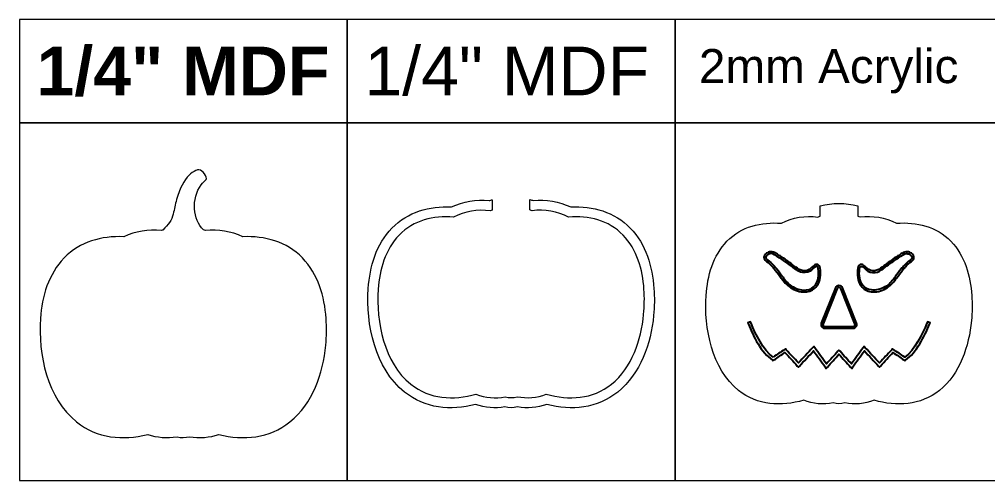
# Model space of a CAD drawing. Header units: millimetres. Extents: x -1046 to 698, y 452 to 943.
# Drawn here: x -1046 to -16, y 452 to 943 of the extents above; entities that cross this region are included whole.
import ezdxf

# ---------------------------------------------------------------- set-up
doc = ezdxf.new("R2010")
doc.units = ezdxf.units.MM
doc.header["$MEASUREMENT"] = 0
doc.layers.add('Camada 1', color=7, linetype='Continuous')
doc.styles.add('0', font='arialbd.ttf', dxfattribs={"height": 1})
doc.styles.add('1', font='Arial', dxfattribs={"height": 1})
doc.styles.add('4', font='Arial', dxfattribs={"height": 1})

msp = doc.modelspace()

# ---------------------------------------------------------------- linework, layer by layer
at = {"layer": 'Camada 1', "color": 142, "lineweight": 20}
for points in [[(-1046.4804, 833.12), (-697.6536, 833.12), (-697.6536, 943.1868), (-1046.4804, 943.1868), (-1046.4804, 833.12)], [(-697.6536, 833.12), (-348.8268, 833.12), (-348.8268, 943.1868), (-697.6536, 943.1868), (-697.6536, 833.12)], [(-348.8268, 833.12), (0, 833.12), (0, 943.1868), (-348.8268, 943.1868), (-348.8268, 833.12)], [(-1046.4804, 452.12), (-697.6536, 452.12), (-697.6536, 833.12), (-1046.4804, 833.12), (-1046.4804, 452.12)], [(-697.6536, 452.12), (-348.8268, 452.12), (-348.8268, 833.12), (-697.6536, 833.12), (-697.6536, 452.12)], [(-348.8268, 452.12), (0, 452.12), (0, 833.12), (-348.8268, 833.12), (-348.8268, 452.12)]]:
    msp.add_lwpolyline(points, close=True, dxfattribs=at)
at = {"layer": 'Camada 1', "color": 230, "lineweight": 20}
for points, knots in [([(-909.9647, 501.2833), (-936.4683, 494.718), (-963.4624, 496.9576), (-985.5644, 514.6784), (-985.5644, 514.6784), (-1016.812, 539.7317), (-1026.6943, 586.5607), (-1024.0612, 624.8554), (-1024.0612, 624.8554), (-1022.4584, 648.165), (-1015.4861, 672.056), (-998.8494, 689.1822), (-998.8494, 689.1822), (-981.8437, 706.6884), (-959.1085, 712.7387), (-935.4506, 711.7662), (-935.4506, 711.7662), (-923.0205, 717.5047), (-909.2018, 719.8099), (-895.5779, 718.4124), (-895.5779, 718.4124), (-894.9876, 718.5965), (-894.3955, 718.7726), (-893.8021, 718.9426), (-893.8021, 718.9426), (-890.8313, 721.849), (-888.4795, 724.5397), (-886.7472, 727.0147), (-886.7472, 727.0147), (-884.8118, 729.78), (-883.6357, 732.7688), (-882.8093, 735.8896), (-882.8093, 735.8896), (-881.4448, 741.0409), (-880.8109, 746.0801), (-879.2593, 751.3714), (-879.2593, 751.3714), (-875.7757, 763.2502), (-871.2996, 771.9161), (-865.8316, 777.3683), (-865.8316, 777.3683), (-863.7857, 779.4084), (-861.3522, 781.2752), (-858.6327, 782.3112), (-858.6327, 782.3112), (-857.5371, 782.7288), (-856.4601, 783.1028), (-855.391, 783.081), (-855.391, 783.081), (-851.6619, 783.0052), (-846.1047, 774.9679), (-847.8393, 772.7711), (-847.8393, 772.7711), (-849.0187, 771.2773), (-851.4302, 769.5192), (-853.124, 767.1116), (-853.124, 767.1116), (-863.5932, 752.2298), (-862.2074, 729.9119), (-850.4442, 719.0716), (-850.4442, 719.0716), (-849.8092, 718.8938), (-849.1757, 718.7086), (-848.5442, 718.5147), (-848.5442, 718.5147), (-834.9132, 719.82), (-821.1172, 717.5066), (-808.6892, 711.7663), (-808.6892, 711.7663), (-785.0316, 712.7385), (-762.2967, 706.6881), (-745.2912, 689.1822), (-745.2912, 689.1822), (-728.6545, 672.056), (-721.6821, 648.165), (-720.0794, 624.8554), (-720.0794, 624.8554), (-719.425, 615.3377), (-719.5491, 605.7359), (-720.454, 596.2388), (-720.454, 596.2388), (-723.3054, 566.3129), (-734.4095, 534.0544), (-758.5762, 514.6784), (-758.5762, 514.6784), (-780.6782, 496.9577), (-807.6721, 494.718), (-834.1755, 501.2832), (-834.1755, 501.2832), (-844.1995, 497.977), (-854.9729, 497.1), (-865.3925, 498.814), (-865.3925, 498.814), (-869.8945, 497.7981), (-874.2386, 497.7441), (-878.745, 498.7452), (-878.745, 498.7452), (-889.1737, 497.0989), (-899.9424, 497.9779), (-909.9647, 501.2833)], [0, 0, 0, 0, 0.038461538, 0.038461538, 0.038461538, 0.038461538, 0.076923077, 0.076923077, 0.076923077, 0.076923077, 0.115384615, 0.115384615, 0.115384615, 0.115384615, 0.153846154, 0.153846154, 0.153846154, 0.153846154, 0.192307692, 0.192307692, 0.192307692, 0.192307692, 0.230769231, 0.230769231, 0.230769231, 0.230769231, 0.269230769, 0.269230769, 0.269230769, 0.269230769, 0.307692308, 0.307692308, 0.307692308, 0.307692308, 0.346153846, 0.346153846, 0.346153846, 0.346153846, 0.384615385, 0.384615385, 0.384615385, 0.384615385, 0.423076923, 0.423076923, 0.423076923, 0.423076923, 0.461538462, 0.461538462, 0.461538462, 0.461538462, 0.5, 0.5, 0.5, 0.5, 0.538461538, 0.538461538, 0.538461538, 0.538461538, 0.576923077, 0.576923077, 0.576923077, 0.576923077, 0.615384615, 0.615384615, 0.615384615, 0.615384615, 0.653846154, 0.653846154, 0.653846154, 0.653846154, 0.692307692, 0.692307692, 0.692307692, 0.692307692, 0.730769231, 0.730769231, 0.730769231, 0.730769231, 0.769230769, 0.769230769, 0.769230769, 0.769230769, 0.807692308, 0.807692308, 0.807692308, 0.807692308, 0.846153846, 0.846153846, 0.846153846, 0.846153846, 0.884615385, 0.884615385, 0.884615385, 0.884615385, 0.923076923, 0.923076923, 0.923076923, 0.923076923, 1, 1, 1, 1]), ([(-459.8624, 743.5517), (-472.2904, 749.292), (-486.0864, 751.6054), (-499.7174, 750.3001), (-499.7174, 750.3001), (-500.8893, 750.66), (-502.0675, 750.9921), (-503.251, 751.2966), (-503.251, 751.2966), (-503.251, 751.2966), (-503.251, 740.2366), (-503.251, 740.2366), (-503.251, 740.2366), (-502.4361, 739.9918), (-501.6246, 739.7316), (-500.817, 739.456), (-500.817, 739.456), (-487.5384, 741.1546), (-473.9721, 738.8494), (-462.042, 732.7662), (-462.042, 732.7662), (-440.5411, 734.1554), (-419.566, 729.4557), (-404.1077, 713.5425), (-404.1077, 713.5425), (-389.3067, 698.306), (-383.3063, 676.6018), (-381.8836, 655.9098), (-381.8836, 655.9098), (-381.269, 646.9721), (-381.3855, 637.9533), (-382.2352, 629.0349), (-382.2352, 629.0349), (-384.8004, 602.114), (-394.6169, 572.2548), (-416.4151, 554.7776), (-416.4151, 554.7776), (-436.6844, 538.5264), (-461.6694, 537.5475), (-485.8458, 544.2127), (-485.8458, 544.2127), (-495.6986, 540.3495), (-506.6006, 539.3652), (-516.9704, 541.5101), (-516.9704, 541.5101), (-521.3134, 540.1849), (-525.1141, 540.0765), (-529.4714, 541.4315), (-529.4714, 541.4315), (-539.8672, 539.3706), (-550.7754, 540.3448), (-560.6412, 544.2127), (-560.6412, 544.2127), (-584.8175, 537.5475), (-609.8025, 538.5264), (-630.0718, 554.7776), (-630.0718, 554.7776), (-658.408, 577.4967), (-666.9851, 621.2706), (-664.6033, 655.9098), (-664.6033, 655.9098), (-663.1805, 676.6018), (-657.1802, 698.3061), (-642.3792, 713.5426), (-642.3792, 713.5426), (-626.9209, 729.4558), (-605.9458, 734.1554), (-584.445, 732.7662), (-584.445, 732.7662), (-572.5188, 738.8467), (-558.93, 741.15), (-545.6652, 739.3375), (-545.6652, 739.3375), (-544.8642, 739.6156), (-544.0593, 739.8785), (-543.251, 740.1262), (-543.251, 740.1262), (-543.251, 740.1262), (-543.251, 751.202), (-543.251, 751.202), (-543.251, 751.202), (-544.4234, 750.8945), (-545.5904, 750.5598), (-546.7511, 750.1978), (-546.7511, 750.1978), (-560.375, 751.5953), (-574.1937, 749.2901), (-586.6238, 743.5516), (-586.6238, 743.5516), (-610.2817, 744.5241), (-633.0169, 738.4738), (-650.0226, 720.9676), (-650.0226, 720.9676), (-666.6593, 703.8414), (-673.6316, 679.9504), (-675.2344, 656.6408), (-675.2344, 656.6408), (-677.8675, 618.3461), (-667.9852, 571.5171), (-636.7376, 546.4638), (-636.7376, 546.4638), (-614.6356, 528.743), (-587.6415, 526.5034), (-561.1379, 533.0687), (-561.1379, 533.0687), (-551.1156, 529.7633), (-540.3469, 528.8843), (-529.9182, 530.5306), (-529.9182, 530.5306), (-525.4118, 529.5295), (-521.0677, 529.5835), (-516.5657, 530.5994), (-516.5657, 530.5994), (-506.1461, 528.8854), (-495.3727, 529.7624), (-485.3487, 533.0686), (-485.3487, 533.0686), (-458.8453, 526.5034), (-431.8514, 528.7431), (-409.7494, 546.4638), (-409.7494, 546.4638), (-385.5827, 565.8398), (-374.4786, 598.0983), (-371.6272, 628.0242), (-371.6272, 628.0242), (-370.7223, 637.5213), (-370.5982, 647.1231), (-371.2526, 656.6408), (-371.2526, 656.6408), (-372.8553, 679.9504), (-379.8277, 703.8414), (-396.4644, 720.9676), (-396.4644, 720.9676), (-413.4699, 738.4735), (-436.2048, 744.5239), (-459.8624, 743.5517)], [0, 0, 0, 0, 0.028571429, 0.028571429, 0.028571429, 0.028571429, 0.057142857, 0.057142857, 0.057142857, 0.057142857, 0.085714286, 0.085714286, 0.085714286, 0.085714286, 0.114285714, 0.114285714, 0.114285714, 0.114285714, 0.142857143, 0.142857143, 0.142857143, 0.142857143, 0.171428571, 0.171428571, 0.171428571, 0.171428571, 0.2, 0.2, 0.2, 0.2, 0.228571429, 0.228571429, 0.228571429, 0.228571429, 0.257142857, 0.257142857, 0.257142857, 0.257142857, 0.285714286, 0.285714286, 0.285714286, 0.285714286, 0.314285714, 0.314285714, 0.314285714, 0.314285714, 0.342857143, 0.342857143, 0.342857143, 0.342857143, 0.371428571, 0.371428571, 0.371428571, 0.371428571, 0.4, 0.4, 0.4, 0.4, 0.428571429, 0.428571429, 0.428571429, 0.428571429, 0.457142857, 0.457142857, 0.457142857, 0.457142857, 0.485714286, 0.485714286, 0.485714286, 0.485714286, 0.514285714, 0.514285714, 0.514285714, 0.514285714, 0.542857143, 0.542857143, 0.542857143, 0.542857143, 0.571428571, 0.571428571, 0.571428571, 0.571428571, 0.6, 0.6, 0.6, 0.6, 0.628571429, 0.628571429, 0.628571429, 0.628571429, 0.657142857, 0.657142857, 0.657142857, 0.657142857, 0.685714286, 0.685714286, 0.685714286, 0.685714286, 0.714285714, 0.714285714, 0.714285714, 0.714285714, 0.742857143, 0.742857143, 0.742857143, 0.742857143, 0.771428571, 0.771428571, 0.771428571, 0.771428571, 0.8, 0.8, 0.8, 0.8, 0.828571429, 0.828571429, 0.828571429, 0.828571429, 0.857142857, 0.857142857, 0.857142857, 0.857142857, 0.885714286, 0.885714286, 0.885714286, 0.885714286, 0.914285714, 0.914285714, 0.914285714, 0.914285714, 0.942857143, 0.942857143, 0.942857143, 0.942857143, 1, 1, 1, 1])]:
    msp.add_open_spline(points, degree=3, knots=knots, dxfattribs=at)
at = {"layer": 'Camada 1', "color": 30, "lineweight": 20}
msp.add_open_spline([(-194.4258, 733.5451), (-194.4258, 733.5451), (-194.4252, 733.5443), (-194.4252, 733.5443), (-194.4252, 733.5443), (-195.2337, 733.2966), (-196.0389, 733.0346), (-196.84, 732.7564), (-196.84, 732.7564), (-210.1048, 734.5689), (-223.6936, 732.2656), (-235.6198, 726.1851), (-235.6198, 726.1851), (-257.1206, 727.5743), (-278.0957, 722.8747), (-293.554, 706.9615), (-293.554, 706.9615), (-308.355, 691.725), (-314.3553, 670.0207), (-315.7781, 649.3287), (-315.7781, 649.3287), (-318.1599, 614.6895), (-309.5828, 570.9156), (-281.2466, 548.1965), (-281.2466, 548.1965), (-260.9773, 531.9453), (-235.9923, 530.9664), (-211.816, 537.6316), (-211.816, 537.6316), (-201.9502, 533.7637), (-191.042, 532.7895), (-180.6462, 534.8504), (-180.6462, 534.8504), (-176.2889, 533.4954), (-172.4882, 533.6038), (-168.1452, 534.929), (-168.1452, 534.929), (-157.7754, 532.7841), (-146.8734, 533.7684), (-137.0206, 537.6316), (-137.0206, 537.6316), (-112.8442, 530.9664), (-87.8592, 531.9453), (-67.5899, 548.1965), (-67.5899, 548.1965), (-45.7917, 565.6737), (-35.9752, 595.5329), (-33.41, 622.4538), (-33.41, 622.4538), (-32.5603, 631.3722), (-32.4438, 640.391), (-33.0584, 649.3287), (-33.0584, 649.3287), (-34.4811, 670.0207), (-40.4815, 691.7249), (-55.2825, 706.9614), (-55.2825, 706.9614), (-70.7408, 722.8746), (-91.7159, 727.5743), (-113.2168, 726.1851), (-113.2168, 726.1851), (-125.1469, 732.2683), (-138.7132, 734.5735), (-151.9918, 732.8749), (-151.9918, 732.8749), (-152.7995, 733.1506), (-153.6113, 733.4099), (-154.4263, 733.6547), (-154.4263, 733.6547), (-154.4263, 733.6547), (-154.4258, 733.6555), (-154.4258, 733.6555), (-154.4258, 733.6555), (-154.4258, 733.6555), (-154.4258, 744.7155), (-154.4258, 744.7155), (-154.4258, 744.7155), (-167.5477, 748.0908), (-181.3207, 748.0581), (-194.4258, 744.6209), (-194.4258, 744.6209), (-194.4258, 744.6209), (-194.4258, 733.5451), (-194.4258, 733.5451)], degree=3, knots=[0, 0, 0, 0, 0.045454545, 0.045454545, 0.045454545, 0.045454545, 0.090909091, 0.090909091, 0.090909091, 0.090909091, 0.136363636, 0.136363636, 0.136363636, 0.136363636, 0.181818182, 0.181818182, 0.181818182, 0.181818182, 0.227272727, 0.227272727, 0.227272727, 0.227272727, 0.272727273, 0.272727273, 0.272727273, 0.272727273, 0.318181818, 0.318181818, 0.318181818, 0.318181818, 0.363636364, 0.363636364, 0.363636364, 0.363636364, 0.409090909, 0.409090909, 0.409090909, 0.409090909, 0.454545455, 0.454545455, 0.454545455, 0.454545455, 0.5, 0.5, 0.5, 0.5, 0.545454545, 0.545454545, 0.545454545, 0.545454545, 0.590909091, 0.590909091, 0.590909091, 0.590909091, 0.636363636, 0.636363636, 0.636363636, 0.636363636, 0.681818182, 0.681818182, 0.681818182, 0.681818182, 0.727272727, 0.727272727, 0.727272727, 0.727272727, 0.772727273, 0.772727273, 0.772727273, 0.772727273, 0.818181818, 0.818181818, 0.818181818, 0.818181818, 0.863636364, 0.863636364, 0.863636364, 0.863636364, 0.909090909, 0.909090909, 0.909090909, 0.909090909, 1, 1, 1, 1], dxfattribs=at)
at = {"layer": 'Camada 1', "color": 114}
for points, knots in [([(-251.5093, 694.1573), (-250.2904, 695.1005), (-248.638, 695.7349), (-247.103, 695.8354), (-247.103, 695.8354), (-246.0568, 695.9039), (-245.0133, 695.7468), (-244.0218, 695.4113), (-244.0218, 695.4113), (-243.2619, 695.1543), (-242.4518, 694.6938), (-241.757, 694.2919), (-241.757, 694.2919), (-240.8504, 693.7676), (-239.96, 693.2086), (-239.0785, 692.6431), (-239.0785, 692.6431), (-237.6817, 691.747), (-236.3105, 690.8184), (-234.9249, 689.9065), (-234.9249, 689.9065), (-230.6016, 687.0615), (-226.391, 683.9567), (-222.257, 680.8448), (-222.257, 680.8448), (-219.8705, 679.0483), (-217.5942, 677.0494), (-214.7215, 676.0652), (-214.7215, 676.0652), (-211.7293, 675.0401), (-208.9416, 675.3584), (-206.2028, 676.9295), (-206.2028, 676.9295), (-204.1552, 678.1041), (-202.7856, 680.0065), (-200.8242, 681.323), (-200.8242, 681.323), (-199.7094, 682.0713), (-198.375, 682.5294), (-197.051, 682.0559), (-197.051, 682.0559), (-195.499, 681.5008), (-194.7778, 679.9873), (-194.4383, 678.4846), (-194.4383, 678.4846), (-194.423, 678.4168), (-194.4128, 678.3584), (-194.4042, 678.2895), (-194.4042, 678.2895), (-193.6107, 671.878), (-193.9382, 664.715), (-197.9434, 659.338), (-197.9434, 659.338), (-200.7737, 655.5382), (-204.1214, 653.8581), (-208.7479, 653.1823), (-208.7479, 653.1823), (-214.2458, 652.3792), (-219.4584, 653.8077), (-224.2342, 656.5341), (-224.2342, 656.5341), (-229.1873, 659.3618), (-231.708, 662.4801), (-235.0985, 666.9152), (-235.0985, 666.9152), (-235.3224, 667.2081), (-235.5444, 667.5023), (-235.7644, 667.7981), (-235.7644, 667.7981), (-237.8735, 670.6335), (-239.8926, 673.5261), (-242.1516, 676.2478), (-242.1516, 676.2478), (-243.1526, 677.4538), (-244.1747, 678.6442), (-245.229, 679.8042), (-245.229, 679.8042), (-247.3028, 682.086), (-249.1714, 683.6827), (-251.6132, 685.544), (-251.6132, 685.544), (-252.6063, 686.3009), (-253.8213, 687.2977), (-254.169, 688.5441), (-254.169, 688.5441), (-254.7442, 690.6064), (-253.0724, 692.9475), (-251.5093, 694.1573)], [0, 0, 0, 0, 0.043478261, 0.043478261, 0.043478261, 0.043478261, 0.086956522, 0.086956522, 0.086956522, 0.086956522, 0.130434783, 0.130434783, 0.130434783, 0.130434783, 0.173913043, 0.173913043, 0.173913043, 0.173913043, 0.217391304, 0.217391304, 0.217391304, 0.217391304, 0.260869565, 0.260869565, 0.260869565, 0.260869565, 0.304347826, 0.304347826, 0.304347826, 0.304347826, 0.347826087, 0.347826087, 0.347826087, 0.347826087, 0.391304348, 0.391304348, 0.391304348, 0.391304348, 0.434782609, 0.434782609, 0.434782609, 0.434782609, 0.47826087, 0.47826087, 0.47826087, 0.47826087, 0.52173913, 0.52173913, 0.52173913, 0.52173913, 0.565217391, 0.565217391, 0.565217391, 0.565217391, 0.608695652, 0.608695652, 0.608695652, 0.608695652, 0.652173913, 0.652173913, 0.652173913, 0.652173913, 0.695652174, 0.695652174, 0.695652174, 0.695652174, 0.739130435, 0.739130435, 0.739130435, 0.739130435, 0.782608696, 0.782608696, 0.782608696, 0.782608696, 0.826086957, 0.826086957, 0.826086957, 0.826086957, 0.869565217, 0.869565217, 0.869565217, 0.869565217, 0.913043478, 0.913043478, 0.913043478, 0.913043478, 1, 1, 1, 1]), ([(-250.2852, 692.5756), (-249.3333, 693.3123), (-248.0456, 693.7694), (-246.9724, 693.8397), (-246.9724, 693.8397), (-246.2155, 693.8892), (-245.4454, 693.7816), (-244.6626, 693.5168), (-244.6626, 693.5168), (-242.9822, 692.9484), (-237.7509, 689.372), (-236.0243, 688.2358), (-236.0243, 688.2358), (-232.7203, 686.0615), (-228.5322, 683.0651), (-223.4598, 679.2469), (-223.4598, 679.2469), (-220.8322, 677.2689), (-218.548, 675.2621), (-215.3697, 674.1732), (-215.3697, 674.1732), (-211.8713, 672.9747), (-208.4839, 673.3152), (-205.2076, 675.1947), (-205.2076, 675.1947), (-202.7759, 676.5896), (-201.6824, 678.3381), (-199.7096, 679.6624), (-199.7096, 679.6624), (-197.9991, 680.8104), (-196.8923, 680.271), (-196.3891, 678.0438), (-196.3891, 678.0438), (-195.4501, 670.4569), (-196.5029, 664.6199), (-199.5473, 660.5327), (-199.5473, 660.5327), (-202.061, 657.1581), (-204.9441, 655.7591), (-209.037, 655.1613), (-209.037, 655.1613), (-213.6863, 654.4821), (-218.4215, 655.5187), (-223.2426, 658.271), (-223.2426, 658.271), (-227.974, 660.9721), (-230.2358, 663.8475), (-233.5096, 668.1299), (-233.5096, 668.1299), (-233.7303, 668.4186), (-233.9471, 668.7059), (-234.1597, 668.9918), (-234.1597, 668.9918), (-236.3371, 671.9189), (-238.2516, 674.6805), (-240.6126, 677.5251), (-240.6126, 677.5251), (-241.7183, 678.8573), (-242.7638, 680.0654), (-243.7489, 681.1493), (-243.7489, 681.1493), (-246.1248, 683.7635), (-247.669, 685.0523), (-250.4008, 687.1346), (-250.4008, 687.1346), (-251.3051, 687.8239), (-252.0854, 688.5183), (-252.2425, 689.0815), (-252.2425, 689.0815), (-252.5613, 690.2244), (-251.1538, 691.9034), (-250.2852, 692.5756)], [0, 0, 0, 0, 0.052631579, 0.052631579, 0.052631579, 0.052631579, 0.105263158, 0.105263158, 0.105263158, 0.105263158, 0.157894737, 0.157894737, 0.157894737, 0.157894737, 0.210526316, 0.210526316, 0.210526316, 0.210526316, 0.263157895, 0.263157895, 0.263157895, 0.263157895, 0.315789474, 0.315789474, 0.315789474, 0.315789474, 0.368421053, 0.368421053, 0.368421053, 0.368421053, 0.421052632, 0.421052632, 0.421052632, 0.421052632, 0.473684211, 0.473684211, 0.473684211, 0.473684211, 0.526315789, 0.526315789, 0.526315789, 0.526315789, 0.578947368, 0.578947368, 0.578947368, 0.578947368, 0.631578947, 0.631578947, 0.631578947, 0.631578947, 0.684210526, 0.684210526, 0.684210526, 0.684210526, 0.736842105, 0.736842105, 0.736842105, 0.736842105, 0.789473684, 0.789473684, 0.789473684, 0.789473684, 0.842105263, 0.842105263, 0.842105263, 0.842105263, 0.894736842, 0.894736842, 0.894736842, 0.894736842, 1, 1, 1, 1]), ([(-97.3175, 694.1573), (-95.7544, 692.9475), (-94.0826, 690.6064), (-94.6578, 688.5441), (-94.6578, 688.5441), (-95.0055, 687.2977), (-96.2205, 686.3009), (-97.2136, 685.544), (-97.2136, 685.544), (-99.6554, 683.6827), (-101.524, 682.086), (-103.5978, 679.8042), (-103.5978, 679.8042), (-104.6521, 678.6442), (-105.6742, 677.4538), (-106.6752, 676.2478), (-106.6752, 676.2478), (-108.9342, 673.5261), (-110.9533, 670.6335), (-113.0624, 667.7981), (-113.0624, 667.7981), (-113.2824, 667.5023), (-113.5044, 667.2081), (-113.7283, 666.9152), (-113.7283, 666.9152), (-117.1188, 662.4801), (-119.6395, 659.3618), (-124.5926, 656.5341), (-124.5926, 656.5341), (-129.3684, 653.8077), (-134.581, 652.3792), (-140.0789, 653.1823), (-140.0789, 653.1823), (-144.7054, 653.8581), (-148.0531, 655.5382), (-150.8834, 659.338), (-150.8834, 659.338), (-154.8886, 664.715), (-155.2161, 671.878), (-154.4226, 678.2895), (-154.4226, 678.2895), (-154.414, 678.3584), (-154.4038, 678.4168), (-154.3885, 678.4846), (-154.3885, 678.4846), (-154.049, 679.9873), (-153.3278, 681.5008), (-151.7758, 682.0559), (-151.7758, 682.0559), (-150.4518, 682.5294), (-149.1174, 682.0713), (-148.0026, 681.323), (-148.0026, 681.323), (-146.0412, 680.0065), (-144.6716, 678.1041), (-142.624, 676.9295), (-142.624, 676.9295), (-139.8852, 675.3584), (-137.0975, 675.0401), (-134.1053, 676.0652), (-134.1053, 676.0652), (-131.2326, 677.0494), (-128.9563, 679.0483), (-126.5698, 680.8448), (-126.5698, 680.8448), (-122.4358, 683.9567), (-118.2252, 687.0615), (-113.9019, 689.9065), (-113.9019, 689.9065), (-112.5163, 690.8184), (-111.1451, 691.747), (-109.7483, 692.6431), (-109.7483, 692.6431), (-108.8668, 693.2086), (-107.9764, 693.7676), (-107.0698, 694.2919), (-107.0698, 694.2919), (-106.375, 694.6938), (-105.5649, 695.1543), (-104.805, 695.4113), (-104.805, 695.4113), (-103.8135, 695.7468), (-102.77, 695.9039), (-101.7238, 695.8354), (-101.7238, 695.8354), (-100.1888, 695.7349), (-98.5364, 695.1005), (-97.3175, 694.1573)], [0, 0, 0, 0, 0.043478261, 0.043478261, 0.043478261, 0.043478261, 0.086956522, 0.086956522, 0.086956522, 0.086956522, 0.130434783, 0.130434783, 0.130434783, 0.130434783, 0.173913043, 0.173913043, 0.173913043, 0.173913043, 0.217391304, 0.217391304, 0.217391304, 0.217391304, 0.260869565, 0.260869565, 0.260869565, 0.260869565, 0.304347826, 0.304347826, 0.304347826, 0.304347826, 0.347826087, 0.347826087, 0.347826087, 0.347826087, 0.391304348, 0.391304348, 0.391304348, 0.391304348, 0.434782609, 0.434782609, 0.434782609, 0.434782609, 0.47826087, 0.47826087, 0.47826087, 0.47826087, 0.52173913, 0.52173913, 0.52173913, 0.52173913, 0.565217391, 0.565217391, 0.565217391, 0.565217391, 0.608695652, 0.608695652, 0.608695652, 0.608695652, 0.652173913, 0.652173913, 0.652173913, 0.652173913, 0.695652174, 0.695652174, 0.695652174, 0.695652174, 0.739130435, 0.739130435, 0.739130435, 0.739130435, 0.782608696, 0.782608696, 0.782608696, 0.782608696, 0.826086957, 0.826086957, 0.826086957, 0.826086957, 0.869565217, 0.869565217, 0.869565217, 0.869565217, 0.913043478, 0.913043478, 0.913043478, 0.913043478, 1, 1, 1, 1]), ([(-98.5416, 692.5756), (-99.4935, 693.3123), (-100.7812, 693.7694), (-101.8544, 693.8397), (-101.8544, 693.8397), (-102.6113, 693.8892), (-103.3814, 693.7816), (-104.1642, 693.5168), (-104.1642, 693.5168), (-105.8446, 692.9484), (-111.0759, 689.372), (-112.8025, 688.2358), (-112.8025, 688.2358), (-116.1065, 686.0615), (-120.2946, 683.0651), (-125.367, 679.2469), (-125.367, 679.2469), (-127.9946, 677.2689), (-130.2788, 675.2621), (-133.4571, 674.1732), (-133.4571, 674.1732), (-136.9555, 672.9747), (-140.3429, 673.3152), (-143.6192, 675.1947), (-143.6192, 675.1947), (-146.0509, 676.5896), (-147.1444, 678.3381), (-149.1172, 679.6624), (-149.1172, 679.6624), (-150.8277, 680.8104), (-151.9345, 680.271), (-152.4377, 678.0438), (-152.4377, 678.0438), (-153.3767, 670.4569), (-152.3239, 664.6199), (-149.2795, 660.5327), (-149.2795, 660.5327), (-146.7658, 657.1581), (-143.8827, 655.7591), (-139.7898, 655.1613), (-139.7898, 655.1613), (-135.1405, 654.4821), (-130.4053, 655.5187), (-125.5842, 658.271), (-125.5842, 658.271), (-120.8528, 660.9721), (-118.591, 663.8475), (-115.3172, 668.1299), (-115.3172, 668.1299), (-115.0965, 668.4186), (-114.8797, 668.7059), (-114.6671, 668.9918), (-114.6671, 668.9918), (-112.4897, 671.9189), (-110.5752, 674.6805), (-108.2142, 677.5251), (-108.2142, 677.5251), (-107.1085, 678.8573), (-106.063, 680.0654), (-105.0779, 681.1493), (-105.0779, 681.1493), (-102.702, 683.7635), (-101.1578, 685.0523), (-98.426, 687.1346), (-98.426, 687.1346), (-97.5217, 687.8239), (-96.7414, 688.5183), (-96.5843, 689.0815), (-96.5843, 689.0815), (-96.2655, 690.2244), (-97.673, 691.9034), (-98.5416, 692.5756)], [0, 0, 0, 0, 0.052631579, 0.052631579, 0.052631579, 0.052631579, 0.105263158, 0.105263158, 0.105263158, 0.105263158, 0.157894737, 0.157894737, 0.157894737, 0.157894737, 0.210526316, 0.210526316, 0.210526316, 0.210526316, 0.263157895, 0.263157895, 0.263157895, 0.263157895, 0.315789474, 0.315789474, 0.315789474, 0.315789474, 0.368421053, 0.368421053, 0.368421053, 0.368421053, 0.421052632, 0.421052632, 0.421052632, 0.421052632, 0.473684211, 0.473684211, 0.473684211, 0.473684211, 0.526315789, 0.526315789, 0.526315789, 0.526315789, 0.578947368, 0.578947368, 0.578947368, 0.578947368, 0.631578947, 0.631578947, 0.631578947, 0.631578947, 0.684210526, 0.684210526, 0.684210526, 0.684210526, 0.736842105, 0.736842105, 0.736842105, 0.736842105, 0.789473684, 0.789473684, 0.789473684, 0.789473684, 0.842105263, 0.842105263, 0.842105263, 0.842105263, 0.894736842, 0.894736842, 0.894736842, 0.894736842, 1, 1, 1, 1]), ([(-178.1242, 657.3424), (-177.5085, 658.8726), (-176.0628, 659.8492), (-174.4134, 659.8492), (-174.4134, 659.8492), (-172.764, 659.8492), (-171.3183, 658.8726), (-170.7026, 657.3424), (-170.7026, 657.3424), (-170.7026, 657.3424), (-155.6088, 619.8325), (-155.6088, 619.8325), (-155.6088, 619.8325), (-155.1051, 618.5809), (-155.2498, 617.2182), (-156.005, 616.1002), (-156.005, 616.1002), (-156.7603, 614.9822), (-157.9703, 614.3393), (-159.3196, 614.3393), (-159.3196, 614.3393), (-159.3196, 614.3393), (-189.5072, 614.3393), (-189.5072, 614.3393), (-189.5072, 614.3393), (-190.8565, 614.3393), (-192.0665, 614.9822), (-192.8218, 616.1002), (-192.8218, 616.1002), (-193.577, 617.2182), (-193.7217, 618.5809), (-193.218, 619.8325), (-193.218, 619.8325), (-193.218, 619.8325), (-178.1242, 657.3424), (-178.1242, 657.3424)], [0, 0, 0, 0, 0.1, 0.1, 0.1, 0.1, 0.2, 0.2, 0.2, 0.2, 0.3, 0.3, 0.3, 0.3, 0.4, 0.4, 0.4, 0.4, 0.5, 0.5, 0.5, 0.5, 0.6, 0.6, 0.6, 0.6, 0.7, 0.7, 0.7, 0.7, 0.8, 0.8, 0.8, 0.8, 1, 1, 1, 1]), ([(-172.558, 656.5958), (-172.558, 656.5958), (-157.4642, 619.0859), (-157.4642, 619.0859), (-157.4642, 619.0859), (-157.2085, 618.4505), (-157.2789, 617.7873), (-157.6623, 617.2198), (-157.6623, 617.2198), (-158.0457, 616.6522), (-158.6347, 616.3393), (-159.3196, 616.3393), (-159.3196, 616.3393), (-159.3196, 616.3393), (-189.5072, 616.3393), (-189.5072, 616.3393), (-189.5072, 616.3393), (-190.1921, 616.3393), (-190.7811, 616.6522), (-191.1645, 617.2198), (-191.1645, 617.2198), (-191.5479, 617.7873), (-191.6183, 618.4505), (-191.3626, 619.0859), (-191.3626, 619.0859), (-191.3626, 619.0859), (-176.2688, 656.5958), (-176.2688, 656.5958), (-176.2688, 656.5958), (-175.9578, 657.3688), (-175.2467, 657.8492), (-174.4134, 657.8492), (-174.4134, 657.8492), (-173.5801, 657.8492), (-172.869, 657.3688), (-172.558, 656.5958)], [0, 0, 0, 0, 0.1, 0.1, 0.1, 0.1, 0.2, 0.2, 0.2, 0.2, 0.3, 0.3, 0.3, 0.3, 0.4, 0.4, 0.4, 0.4, 0.5, 0.5, 0.5, 0.5, 0.6, 0.6, 0.6, 0.6, 0.7, 0.7, 0.7, 0.7, 0.8, 0.8, 0.8, 0.8, 1, 1, 1, 1]), ([(-244.3284, 583.6186), (-240.3771, 586.3312), (-236.4253, 589.0429), (-232.475, 591.7567), (-232.475, 591.7567), (-232.475, 591.7567), (-231.3988, 592.4961), (-231.3988, 592.4961), (-231.3988, 592.4961), (-231.3988, 592.4961), (-230.5182, 591.5321), (-230.5182, 591.5321), (-230.5182, 591.5321), (-226.2101, 586.8166), (-221.9024, 582.1008), (-217.5941, 577.3855), (-217.5941, 577.3855), (-212.533, 582.8002), (-207.4732, 588.2163), (-202.4099, 593.629), (-202.4099, 593.629), (-202.4099, 593.629), (-201.1671, 594.9576), (-201.1671, 594.9576), (-201.1671, 594.9576), (-201.1671, 594.9576), (-200.0998, 593.4843), (-200.0998, 593.4843), (-200.0998, 593.4843), (-195.9771, 587.7938), (-191.853, 582.1042), (-187.7313, 576.413), (-187.7313, 576.413), (-183.6617, 580.8837), (-179.5923, 585.3546), (-175.5226, 589.8252), (-175.5226, 589.8252), (-175.5226, 589.8252), (-174.4134, 591.0437), (-174.4134, 591.0437), (-174.4134, 591.0437), (-174.4134, 591.0437), (-173.3042, 589.8252), (-173.3042, 589.8252), (-173.3042, 589.8252), (-169.2345, 585.3546), (-165.1651, 580.8837), (-161.0955, 576.413), (-161.0955, 576.413), (-156.9738, 582.1042), (-152.8497, 587.7938), (-148.727, 593.4843), (-148.727, 593.4843), (-148.727, 593.4843), (-147.6597, 594.9576), (-147.6597, 594.9576), (-147.6597, 594.9576), (-147.6597, 594.9576), (-146.4169, 593.629), (-146.4169, 593.629), (-146.4169, 593.629), (-141.3536, 588.2163), (-136.2938, 582.8002), (-131.2327, 577.3855), (-131.2327, 577.3855), (-126.9244, 582.1008), (-122.6167, 586.8166), (-118.3086, 591.5321), (-118.3086, 591.5321), (-118.3086, 591.5321), (-117.428, 592.4961), (-117.428, 592.4961), (-117.428, 592.4961), (-117.428, 592.4961), (-116.3518, 591.7567), (-116.3518, 591.7567), (-116.3518, 591.7567), (-112.4015, 589.0429), (-108.4497, 586.3312), (-104.4984, 583.6186), (-104.4984, 583.6186), (-93.7096, 591.1432), (-85.6478, 608.0957), (-80.8896, 619.6957), (-80.8896, 619.6957), (-80.8896, 619.6957), (-80.3203, 621.0835), (-80.3203, 621.0835), (-80.3203, 621.0835), (-80.3203, 621.0835), (-77.5448, 619.945), (-77.5448, 619.945), (-77.5448, 619.945), (-77.5448, 619.945), (-78.114, 618.5573), (-78.114, 618.5573), (-78.114, 618.5573), (-83.2796, 605.9639), (-91.8509, 588.1762), (-103.696, 580.545), (-103.696, 580.545), (-103.696, 580.545), (-104.5348, 580.0046), (-104.5348, 580.0046), (-104.5348, 580.0046), (-104.5348, 580.0046), (-105.3574, 580.5694), (-105.3574, 580.5694), (-105.3574, 580.5694), (-109.2297, 583.2279), (-113.1027, 585.8854), (-116.9744, 588.5448), (-116.9744, 588.5448), (-121.3538, 583.751), (-125.733, 578.9571), (-130.1127, 574.1636), (-130.1127, 574.1636), (-130.1127, 574.1636), (-131.2075, 572.9654), (-131.2075, 572.9654), (-131.2075, 572.9654), (-131.2075, 572.9654), (-132.3159, 574.1511), (-132.3159, 574.1511), (-132.3159, 574.1511), (-137.3324, 579.5176), (-142.3472, 584.8857), (-147.365, 590.251), (-147.365, 590.251), (-151.4928, 584.5538), (-155.6217, 578.8574), (-159.7479, 573.1591), (-159.7479, 573.1591), (-159.7479, 573.1591), (-160.83, 571.6646), (-160.83, 571.6646), (-160.83, 571.6646), (-160.83, 571.6646), (-162.0721, 573.0291), (-162.0721, 573.0291), (-162.0721, 573.0291), (-166.1859, 577.5484), (-170.2995, 582.0679), (-174.4134, 586.5871), (-174.4134, 586.5871), (-178.5273, 582.0679), (-182.641, 577.5484), (-186.7547, 573.0291), (-186.7547, 573.0291), (-186.7547, 573.0291), (-187.9968, 571.6646), (-187.9968, 571.6646), (-187.9968, 571.6646), (-187.9968, 571.6646), (-189.0789, 573.1591), (-189.0789, 573.1591), (-189.0789, 573.1591), (-193.2051, 578.8574), (-197.334, 584.5538), (-201.4618, 590.251), (-201.4618, 590.251), (-206.4796, 584.8857), (-211.4944, 579.5176), (-216.5109, 574.1511), (-216.5109, 574.1511), (-216.5109, 574.1511), (-217.6193, 572.9654), (-217.6193, 572.9654), (-217.6193, 572.9654), (-217.6193, 572.9654), (-218.7141, 574.1636), (-218.7141, 574.1636), (-218.7141, 574.1636), (-223.0938, 578.9571), (-227.473, 583.751), (-231.8524, 588.5448), (-231.8524, 588.5448), (-235.7241, 585.8854), (-239.5971, 583.2279), (-243.4694, 580.5694), (-243.4694, 580.5694), (-243.4694, 580.5694), (-244.292, 580.0046), (-244.292, 580.0046), (-244.292, 580.0046), (-244.292, 580.0046), (-245.1308, 580.545), (-245.1308, 580.545), (-245.1308, 580.545), (-256.9759, 588.1762), (-265.5472, 605.9639), (-270.7128, 618.5573), (-270.7128, 618.5573), (-270.7128, 618.5573), (-271.282, 619.945), (-271.282, 619.945), (-271.282, 619.945), (-271.282, 619.945), (-268.5065, 621.0835), (-268.5065, 621.0835), (-268.5065, 621.0835), (-268.5065, 621.0835), (-267.9372, 619.6957), (-267.9372, 619.6957), (-267.9372, 619.6957), (-263.179, 608.0957), (-255.1172, 591.1432), (-244.3284, 583.6186)], [0, 0, 0, 0, 0.018867925, 0.018867925, 0.018867925, 0.018867925, 0.037735849, 0.037735849, 0.037735849, 0.037735849, 0.056603774, 0.056603774, 0.056603774, 0.056603774, 0.075471698, 0.075471698, 0.075471698, 0.075471698, 0.094339623, 0.094339623, 0.094339623, 0.094339623, 0.113207547, 0.113207547, 0.113207547, 0.113207547, 0.132075472, 0.132075472, 0.132075472, 0.132075472, 0.150943396, 0.150943396, 0.150943396, 0.150943396, 0.169811321, 0.169811321, 0.169811321, 0.169811321, 0.188679245, 0.188679245, 0.188679245, 0.188679245, 0.20754717, 0.20754717, 0.20754717, 0.20754717, 0.226415094, 0.226415094, 0.226415094, 0.226415094, 0.245283019, 0.245283019, 0.245283019, 0.245283019, 0.264150943, 0.264150943, 0.264150943, 0.264150943, 0.283018868, 0.283018868, 0.283018868, 0.283018868, 0.301886792, 0.301886792, 0.301886792, 0.301886792, 0.320754717, 0.320754717, 0.320754717, 0.320754717, 0.339622642, 0.339622642, 0.339622642, 0.339622642, 0.358490566, 0.358490566, 0.358490566, 0.358490566, 0.377358491, 0.377358491, 0.377358491, 0.377358491, 0.396226415, 0.396226415, 0.396226415, 0.396226415, 0.41509434, 0.41509434, 0.41509434, 0.41509434, 0.433962264, 0.433962264, 0.433962264, 0.433962264, 0.452830189, 0.452830189, 0.452830189, 0.452830189, 0.471698113, 0.471698113, 0.471698113, 0.471698113, 0.490566038, 0.490566038, 0.490566038, 0.490566038, 0.509433962, 0.509433962, 0.509433962, 0.509433962, 0.528301887, 0.528301887, 0.528301887, 0.528301887, 0.547169811, 0.547169811, 0.547169811, 0.547169811, 0.566037736, 0.566037736, 0.566037736, 0.566037736, 0.58490566, 0.58490566, 0.58490566, 0.58490566, 0.603773585, 0.603773585, 0.603773585, 0.603773585, 0.622641509, 0.622641509, 0.622641509, 0.622641509, 0.641509434, 0.641509434, 0.641509434, 0.641509434, 0.660377358, 0.660377358, 0.660377358, 0.660377358, 0.679245283, 0.679245283, 0.679245283, 0.679245283, 0.698113208, 0.698113208, 0.698113208, 0.698113208, 0.716981132, 0.716981132, 0.716981132, 0.716981132, 0.735849057, 0.735849057, 0.735849057, 0.735849057, 0.754716981, 0.754716981, 0.754716981, 0.754716981, 0.773584906, 0.773584906, 0.773584906, 0.773584906, 0.79245283, 0.79245283, 0.79245283, 0.79245283, 0.811320755, 0.811320755, 0.811320755, 0.811320755, 0.830188679, 0.830188679, 0.830188679, 0.830188679, 0.849056604, 0.849056604, 0.849056604, 0.849056604, 0.867924528, 0.867924528, 0.867924528, 0.867924528, 0.886792453, 0.886792453, 0.886792453, 0.886792453, 0.905660377, 0.905660377, 0.905660377, 0.905660377, 0.924528302, 0.924528302, 0.924528302, 0.924528302, 0.943396226, 0.943396226, 0.943396226, 0.943396226, 0.962264151, 0.962264151, 0.962264151, 0.962264151, 1, 1, 1, 1])]:
    msp.add_open_spline(points, degree=3, knots=knots, dxfattribs=at)

# ---------------------------------------------------------------- texts
at = {"layer": 'Camada 1', "color": 142}
for s, height, style, p in [('1/4" MDF', 51.7883, '0', (-1028.1991, 862.403)), ('1/4" MDF', 51.7883, '1', (-679.3725, 862.403)), ('2mm Acrylic', 36.30132, '4', (-323.4124, 875.2967))]:
    msp.add_text(s, height=height, dxfattribs=dict(at, style=style)).set_placement(p)

doc.saveas('drawing.dxf')
